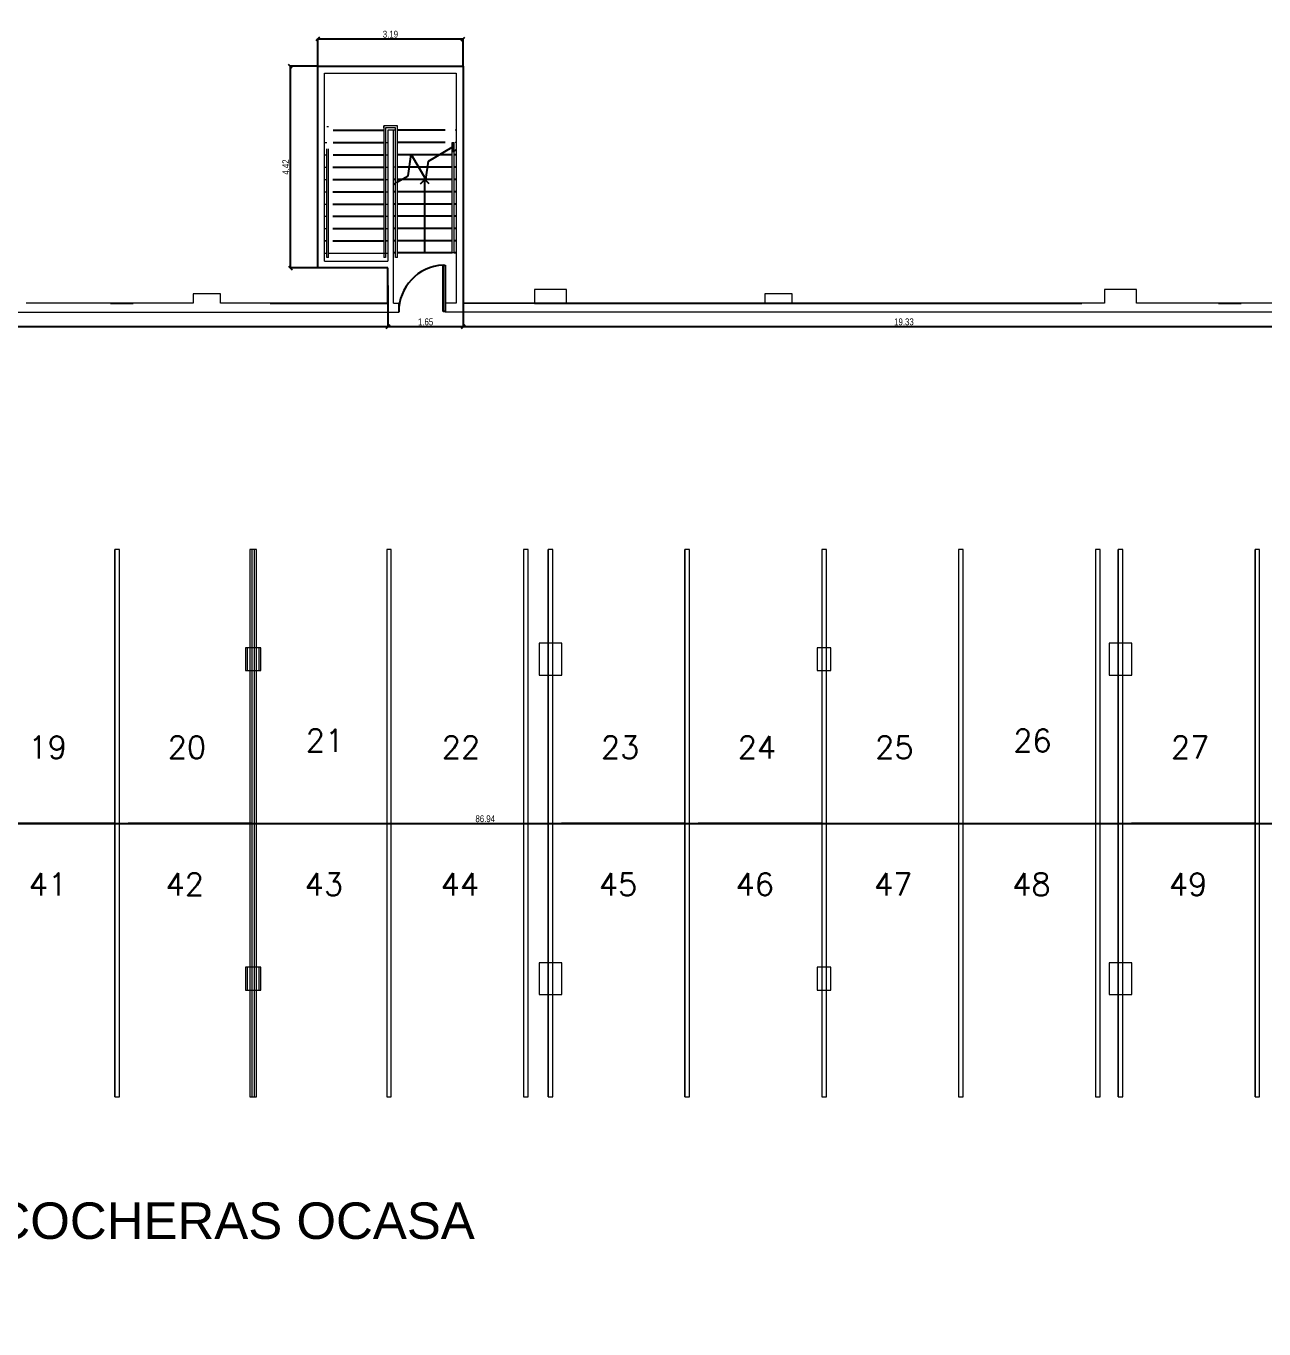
# Model space of a CAD drawing. Header units: millimetres. Extents: x 40 to 151, y 57 to 134.
# Drawn here: x 89.97 to 117.11, y 105.74 to 134.3 of the extents above; entities that cross this region are included whole.
import ezdxf

# ---------------------------------------------------------------- set-up
doc = ezdxf.new("R2010")
doc.units = ezdxf.units.MM
for name, pattern in [('ACAD_ISO10W100', [18.5, 12, -3, 0.5, -3]), ('Hidden', [7.14375, 4.7625, -2.38125]), ('Overhead', [3.96875, 2.38125, -1.5875])]:
    doc.linetypes.add(name, pattern=pattern)
for name, color, linetype, lineweight in [('A-----TEP', 7, 'Continuous', 9), ('A-FLORHRM', 7, 'Continuous', 9), ('A-FLOROTM', 7, 'Continuous', 9), ('A-FLORSTM', 7, 'Continuous', 9), ('A-SECTMBM', 7, 'Overhead', 9), ('A-WALL', 7, 'Continuous', 9), ('DIMENSION', 1, 'Continuous', 25)]:
    doc.layers.add(name, color=color, linetype=linetype, lineweight=lineweight)
for name, color, linetype in [('estructura', 7, 'Continuous'), ('Lineas Carpintería', 7, 'Continuous'), ('Lineas Escaleras', 7, 'Continuous'), ('Lineas Muros mampostería', 7, 'Continuous'), ('Lineas Proyecciones', 7, 'Hidden'), ('Sectores', 3, 'Continuous')]:
    doc.layers.add(name, color=color, linetype=linetype)
doc.styles.add('ARIALNARROW', font='ARIALN.TTF')
doc.styles.add('MtXpl_Arial_Unicode_', font='ARIALUNI.ttf')
doc.styles.get("Standard").update_dxf_attribs({"font": 'txt.shx'})
doc.dimstyles.new('C', dxfattribs={"dimscale": 1.5, "dimtxt": 0.15, "dimasz": 0.08, "dimexe": 0.01, "dimexo": 0, "dimgap": 0.025, "dimtad": 1, "dimzin": 0, "dimdsep": 46, "dimtxsty": 'ARIALNARROW', "dimblk": 'OBLIQUE', "dimcen": 0, "dimclrd": 256, "dimclre": 256, "dimclrt": 256, "dimadec": 0, "dimazin": 0, "dimtfac": 1.666667, "dimtofl": 0, "dimtmove": 0, "dimatfit": 0, "dimldrblk": 'OBLIQUE', "dimfxl": 0.1, "dimtolj": 1, "dimtzin": 0, "dimarcsym": 0})

# ---------------------------------------------------------------- blocks, each defined once
blk = doc.blocks.new('_Oblique')
at = {"layer": 'estructura', "color": 0, "lineweight": -2}
blk.add_line((-0.5, -0.5), (0.5, 0.5), dxfattribs=at)
blk = doc.blocks.new('*D73')
at = {"layer": 'Defpoints', "color": 0}
for p in [(143.506885, 116.819065), (143.506885, 116.819065), (56.567697, 113.065162)]:
    blk.add_point(p, dxfattribs=at)
at = {"layer": 'DIMENSION', "lineweight": -2}
for p, q in [((56.567697, 113.065162), (56.567697, 116.829065)), ((56.567697, 116.819065), (143.506885, 116.819065)), ((143.506885, 116.819065), (143.506885, 116.829065))]:
    blk.add_line(p, q, dxfattribs=at)
at = {"layer": 'DIMENSION', "lineweight": -2, "xscale": 0.08, "yscale": 0.08, "zscale": 0.08, "rotation": 180}
blk.add_blockref('_Oblique', (56.567697, 116.819065), dxfattribs=at)
at = {"layer": 'DIMENSION', "lineweight": -2, "xscale": 0.08, "yscale": 0.08, "zscale": 0.08}
blk.add_blockref('_Oblique', (143.506885, 116.819065), dxfattribs=at)
at = {"layer": 'DIMENSION', "insert": (100.037291, 116.920641), "char_height": 0.15, "attachment_point": 5, "style": 'ARIALNARROW'}
blk.add_mtext('\\A1;86.94', dxfattribs=at)
blk = doc.blocks.new('*D79')
at = {"layer": 'Defpoints', "color": 0}
for p in [(99.552829, 134.01709), (96.36283, 133.41709), (99.552829, 133.41709)]:
    blk.add_point(p, dxfattribs=at)
at = {"layer": 'DIMENSION', "lineweight": -2}
for p, q in [((96.36283, 133.41709), (96.36283, 134.02709)), ((96.36283, 134.01709), (99.552829, 134.01709)), ((99.552829, 133.41709), (99.552829, 134.02709))]:
    blk.add_line(p, q, dxfattribs=at)
at = {"layer": 'DIMENSION', "lineweight": -2, "xscale": 0.08, "yscale": 0.08, "zscale": 0.08, "rotation": 180}
blk.add_blockref('_Oblique', (96.36283, 134.01709), dxfattribs=at)
at = {"layer": 'DIMENSION', "lineweight": -2, "xscale": 0.08, "yscale": 0.08, "zscale": 0.08}
blk.add_blockref('_Oblique', (99.552829, 134.01709), dxfattribs=at)
at = {"layer": 'DIMENSION', "insert": (97.957829, 134.118666), "char_height": 0.15, "attachment_point": 5, "style": 'ARIALNARROW'}
blk.add_mtext('\\A1;3.19', dxfattribs=at)
blk = doc.blocks.new('*D80')
at = {"layer": 'Defpoints', "color": 0}
for p in [(96.36283, 133.41709), (95.76283, 128.99709), (96.36283, 128.99709)]:
    blk.add_point(p, dxfattribs=at)
at = {"layer": 'DIMENSION', "lineweight": -2}
for p, q in [((96.36283, 133.41709), (95.75283, 133.41709)), ((95.76283, 133.41709), (95.76283, 128.99709)), ((96.36283, 128.99709), (95.75283, 128.99709))]:
    blk.add_line(p, q, dxfattribs=at)
at = {"layer": 'DIMENSION', "lineweight": -2, "xscale": 0.08, "yscale": 0.08, "zscale": 0.08}
for p, rotation in [((95.76283, 133.41709), 90), ((95.76283, 128.99709), 270)]:
    blk.add_blockref('_Oblique', p, dxfattribs=dict(at, rotation=rotation))
at = {"layer": 'DIMENSION', "insert": (95.66253, 131.20709), "char_height": 0.15, "attachment_point": 5, "rotation": 90, "style": 'ARIALNARROW'}
blk.add_mtext('\\A1;4.42', dxfattribs=at)
blk = doc.blocks.new('*D82')
at = {"layer": 'Defpoints', "color": 0}
for p in [(76.567792, 128.759701), (97.902829, 128.611126), (97.902829, 127.711126)]:
    blk.add_point(p, dxfattribs=at)
at = {"layer": 'DIMENSION', "lineweight": -2}
for p, q in [((76.567792, 128.759701), (76.567792, 127.701126)), ((97.902829, 128.611126), (97.902829, 127.701126)), ((76.567792, 127.711126), (97.902829, 127.711126))]:
    blk.add_line(p, q, dxfattribs=at)
at = {"layer": 'DIMENSION', "lineweight": -2, "xscale": 0.08, "yscale": 0.08, "zscale": 0.08, "rotation": 180}
blk.add_blockref('_Oblique', (76.567792, 127.711126), dxfattribs=at)
at = {"layer": 'DIMENSION', "lineweight": -2, "xscale": 0.08, "yscale": 0.08, "zscale": 0.08}
blk.add_blockref('_Oblique', (97.902829, 127.711126), dxfattribs=at)
at = {"layer": 'DIMENSION', "insert": (87.23531, 127.812703), "char_height": 0.15, "attachment_point": 5, "style": 'ARIALNARROW'}
blk.add_mtext('\\A1;21.34', dxfattribs=at)
blk = doc.blocks.new('*D83')
at = {"layer": 'Defpoints', "color": 0}
for p in [(97.902829, 128.611126), (99.556723, 128.656946), (99.556723, 127.711126)]:
    blk.add_point(p, dxfattribs=at)
at = {"layer": 'DIMENSION', "lineweight": -2}
for p, q in [((97.902829, 128.611126), (97.902829, 127.701126)), ((99.556723, 128.656946), (99.556723, 127.701126)), ((97.902829, 127.711126), (99.556723, 127.711126))]:
    blk.add_line(p, q, dxfattribs=at)
at = {"layer": 'DIMENSION', "lineweight": -2, "xscale": 0.08, "yscale": 0.08, "zscale": 0.08, "rotation": 180}
blk.add_blockref('_Oblique', (97.902829, 127.711126), dxfattribs=at)
at = {"layer": 'DIMENSION', "lineweight": -2, "xscale": 0.08, "yscale": 0.08, "zscale": 0.08}
blk.add_blockref('_Oblique', (99.556723, 127.711126), dxfattribs=at)
at = {"layer": 'DIMENSION', "insert": (98.729776, 127.812703), "char_height": 0.15, "attachment_point": 5, "style": 'ARIALNARROW'}
blk.add_mtext('\\A1;1.65', dxfattribs=at)
blk = doc.blocks.new('*D84')
at = {"layer": 'Defpoints', "color": 0}
for p in [(118.885961, 129.089814), (99.552829, 128.611126), (118.885961, 127.711126)]:
    blk.add_point(p, dxfattribs=at)
at = {"layer": 'DIMENSION', "lineweight": -2}
for p, q in [((118.885961, 129.089814), (118.885961, 127.701126)), ((99.552829, 128.611126), (99.552829, 127.701126)), ((99.552829, 127.711126), (118.885961, 127.711126))]:
    blk.add_line(p, q, dxfattribs=at)
at = {"layer": 'DIMENSION', "lineweight": -2, "xscale": 0.08, "yscale": 0.08, "zscale": 0.08, "rotation": 180}
blk.add_blockref('_Oblique', (99.552829, 127.711126), dxfattribs=at)
at = {"layer": 'DIMENSION', "lineweight": -2, "xscale": 0.08, "yscale": 0.08, "zscale": 0.08}
blk.add_blockref('_Oblique', (118.885961, 127.711126), dxfattribs=at)
at = {"layer": 'DIMENSION', "insert": (109.219395, 127.812703), "char_height": 0.15, "attachment_point": 5, "style": 'ARIALNARROW'}
blk.add_mtext('\\A1;19.33', dxfattribs=at)

msp = doc.modelspace()

# ---------------------------------------------------------------- linework, layer by layer
at = {"color": 252, "linetype": 'ACAD_ISO10W100'}
for p, q in [((96.36283, 128.99709), (96.36283, 133.41709)), ((96.36283, 133.41709), (99.552829, 133.41709)), ((99.552829, 133.41709), (99.552829, 128.23333)), ((97.902829, 128.99709), (96.36283, 128.99709)), ((97.902829, 128.225162), (97.902829, 128.99709)), ((76.817792, 128.225162), (97.902829, 128.225162)), ((99.552829, 128.23333), (101.117792, 128.225162)), ((101.117792, 128.225162), (118.869052, 128.225162))]:
    msp.add_line(p, q, dxfattribs=at)
at = {"linetype": 'ACAD_ISO10W100'}
msp.add_lwpolyline([(76.817792, 128.225162), (97.902829, 128.225162), (97.902829, 128.99709), (96.36283, 128.99709), (96.36283, 133.41709), (99.552829, 133.41709), (99.552829, 128.23333), (101.117792, 128.225162), (118.869052, 128.225162), (118.867792, 128.64895), (118.867792, 134.297957), (124.008173, 134.297957), (124.008173, 133.297957), (131.423559, 133.297957), (131.423559, 131.597957), (125.603559, 131.597957), (125.603559, 128.225162), (143.706885, 128.225162), (143.706885, 120.516251), (149.142794, 120.516251), (149.142794, 56.995026), (46.612789, 56.995026)], dxfattribs=at)
at = {"layer": 'A-FLORHRM', "color": 252, "linetype": 'Overhead'}
for p, q in [((96.56283, 132.09709), (96.60283, 132.09709)), ((96.56283, 129.22709), (96.56283, 132.09709)), ((96.57283, 132.09709), (96.59283, 132.09709)), ((96.57283, 132.09709), (96.59283, 132.09709)), ((96.60283, 129.22709), (96.60283, 132.09709)), ((97.812829, 132.06709), (97.812829, 132.10709)), ((97.812829, 132.07709), (97.812829, 132.09709)), ((97.812829, 132.07709), (97.812829, 132.09709)), ((99.312829, 131.74709), (99.352829, 131.74709)), ((99.312829, 131.535262), (99.312829, 131.74709)), ((99.322829, 131.74709), (99.342829, 131.74709)), ((99.322829, 131.541131), (99.322829, 131.74709)), ((99.322829, 131.74709), (99.342829, 131.74709)), ((99.322829, 131.541131), (99.322829, 131.74709)), ((99.342829, 131.552871), (99.342829, 131.74709)), ((99.342829, 131.552871), (99.342829, 131.74709)), ((99.352829, 131.558741), (99.352829, 131.74709)), ((96.60283, 129.22709), (96.56283, 129.22709))]:
    msp.add_line(p, q, dxfattribs=at)
at = {"layer": 'A-FLORHRM', "color": 252}
for p, q in [((97.812829, 132.10709), (97.812829, 131.92709)), ((98.112829, 132.10709), (97.812829, 132.10709)), ((97.852829, 132.06709), (97.852829, 131.92709)), ((98.072829, 132.06709), (97.852829, 132.06709)), ((98.072829, 132.01709), (98.072829, 132.06709)), ((98.072829, 130.857303), (98.072829, 132.01709)), ((98.072829, 131.92709), (98.072829, 131.97709)), ((98.112829, 132.01709), (98.112829, 132.10709)), ((98.112829, 131.92709), (98.112829, 132.01709)), ((98.112829, 130.880782), (98.112829, 132.01709)), ((97.812829, 131.92709), (97.812829, 129.22709)), ((97.852829, 131.92709), (97.852829, 129.22709)), ((98.072829, 130.767303), (98.072829, 131.92709)), ((98.112829, 130.790782), (98.112829, 131.92709)), ((99.352829, 131.558741), (99.312829, 131.535262)), ((99.312829, 129.323503), (99.312829, 131.535262)), ((99.352829, 129.323503), (99.352829, 131.558741)), ((98.112829, 130.880782), (98.072829, 130.857303)), ((98.072829, 129.22709), (98.072829, 130.857303)), ((98.112829, 129.22709), (98.112829, 130.880782)), ((97.852829, 129.22709), (97.812829, 129.22709)), ((98.112829, 129.22709), (98.072829, 129.22709)), ((99.352829, 129.323503), (99.312829, 129.323503))]:
    msp.add_line(p, q, dxfattribs=at)
at = {"layer": 'A-FLOROTM', "color": 252}
for p, q in [((96.56283, 129.58709), (96.51283, 129.58709)), ((97.902829, 129.58709), (97.852829, 129.58709))]:
    msp.add_line(p, q, dxfattribs=at)
at = {"layer": 'A-FLORSTM', "color": 252}
for p, q in [((98.072829, 132.01709), (98.022829, 132.01709)), ((99.402829, 132.01709), (99.377829, 132.01709)), ((96.51283, 131.74709), (96.56283, 131.74709)), ((97.852829, 131.74709), (97.902829, 131.74709)), ((99.402829, 131.74709), (99.377829, 131.74709)), ((96.51283, 131.47709), (96.56283, 131.47709)), ((97.852829, 131.47709), (97.902829, 131.47709)), ((98.415256, 131.47709), (98.412464, 131.47709)), ((96.51283, 131.20709), (96.56283, 131.20709)), ((97.852829, 131.20709), (97.902829, 131.20709)), ((98.072829, 131.20709), (98.022829, 131.20709)), ((96.51283, 130.93709), (96.56283, 130.93709)), ((97.852829, 130.93709), (97.902829, 130.93709)), ((98.072829, 130.93709), (98.022829, 130.93709)), ((98.735016, 130.93709), (98.732224, 130.93709)), ((96.51283, 130.66709), (96.56283, 130.66709)), ((97.852829, 130.66709), (97.902829, 130.66709)), ((96.51283, 130.39709), (96.56283, 130.39709)), ((97.852829, 130.39709), (97.902829, 130.39709)), ((96.51283, 130.12709), (96.56283, 130.12709)), ((97.852829, 130.12709), (97.902829, 130.12709)), ((96.51283, 129.85709), (96.56283, 129.85709)), ((97.852829, 129.85709), (97.902829, 129.85709)), ((96.51283, 129.58709), (96.56283, 129.58709)), ((97.852829, 129.58709), (97.902829, 129.58709)), ((96.51283, 129.31709), (96.56283, 129.31709)), ((96.69783, 129.31709), (97.812829, 129.31709)), ((97.852829, 129.31709), (97.902829, 129.31709))]:
    msp.add_line(p, q, dxfattribs=at)
at = {"layer": 'A-SECTMBM', "color": 252}
for p, q in [((98.019652, 132.01709), (97.899652, 132.01709)), ((98.735016, 130.93709), (98.732224, 130.93709)), ((96.601476, 129.31709), (97.899652, 129.31709))]:
    msp.add_line(p, q, dxfattribs=at)
at = {"layer": 'A-WALL', "color": 252, "lineweight": 18}
for p, q in [((97.902829, 132.01709), (97.902829, 129.14709)), ((98.022829, 132.01709), (97.902829, 132.01709)), ((98.022829, 128.225162), (98.022829, 132.01709)), ((96.36283, 130.96209), (96.36283, 131.04709)), ((96.36283, 129.303503), (96.36283, 129.14709)), ((96.51283, 129.14709), (96.51283, 129.303503)), ((97.902829, 128.99709), (97.902829, 128.225162)), ((98.022829, 128.225162), (98.141082, 128.225162)), ((98.141082, 128.025162), (98.141082, 128.225162)), ((119.725738, 128.025162), (99.162307, 128.025162)), ((92.017792, 122.825162), (91.917792, 122.825162)), ((91.917792, 122.825162), (91.917792, 110.825162)), ((91.917792, 110.825162), (91.917792, 122.825162)), ((92.017792, 122.825162), (91.917792, 122.825162)), ((91.917792, 122.825162), (91.917792, 110.825162)), ((92.017792, 110.825162), (92.017792, 122.825162)), ((92.017792, 110.825162), (92.017792, 122.825162)), ((92.017792, 110.825162), (92.017792, 122.825162)), ((92.017792, 110.825162), (92.017792, 122.825162)), ((94.976362, 122.825162), (94.876362, 122.825162)), ((94.876362, 122.825162), (94.876362, 110.825162)), ((95.017792, 122.825162), (94.917792, 122.825162)), ((94.917792, 122.825162), (94.917792, 110.825162)), ((95.017792, 122.825162), (94.917792, 122.825162)), ((94.917792, 122.825162), (94.917792, 110.825162)), ((94.976362, 110.825162), (94.976362, 122.825162)), ((94.976362, 110.825162), (94.976362, 122.825162)), ((95.017792, 110.825162), (95.017792, 122.825162)), ((95.017792, 110.825162), (95.017792, 122.825162)), ((95.017792, 110.825162), (95.017792, 122.825162)), ((97.976362, 122.825162), (97.876362, 122.825162)), ((97.876362, 122.825162), (97.876362, 110.825162)), ((97.976362, 110.825162), (97.976362, 122.825162)), ((97.976362, 110.825162), (97.976362, 122.825162)), ((100.976362, 122.825162), (100.876362, 122.825162)), ((100.876362, 122.825162), (100.876362, 110.825162)), ((100.976362, 110.825162), (100.976362, 122.825162)), ((100.976362, 110.825162), (100.976362, 122.825162)), ((101.417792, 110.825162), (101.417792, 122.825162)), ((101.517792, 122.825162), (101.417792, 122.825162)), ((101.417792, 122.825162), (101.417792, 110.825162)), ((101.517792, 110.825162), (101.517792, 122.825162)), ((101.517792, 110.825162), (101.517792, 122.825162)), ((104.517792, 122.825162), (104.417792, 122.825162)), ((104.417792, 122.825162), (104.417792, 110.825162)), ((104.417792, 110.825162), (104.417792, 122.825162)), ((104.517792, 122.825162), (104.417792, 122.825162)), ((104.417792, 122.825162), (104.417792, 110.825162)), ((104.517792, 110.825162), (104.517792, 122.825162)), ((104.517792, 110.825162), (104.517792, 122.825162)), ((104.517792, 110.825162), (104.517792, 122.825162)), ((104.517792, 110.825162), (104.517792, 122.825162)), ((107.517792, 122.825162), (107.417792, 122.825162)), ((107.417792, 122.825162), (107.417792, 110.825162)), ((107.517792, 122.825162), (107.417792, 122.825162)), ((107.417792, 122.825162), (107.417792, 110.825162)), ((107.519008, 122.825162), (107.419008, 122.825162)), ((107.419008, 122.825162), (107.419008, 110.825162)), ((107.517792, 110.825162), (107.517792, 122.825162)), ((107.517792, 110.825162), (107.517792, 122.825162)), ((107.517792, 110.825162), (107.517792, 122.825162)), ((107.519008, 110.825162), (107.519008, 122.825162)), ((107.519008, 110.825162), (107.519008, 122.825162)), ((110.519008, 122.825162), (110.419008, 122.825162)), ((110.419008, 122.825162), (110.419008, 110.825162)), ((110.519008, 110.825162), (110.519008, 122.825162)), ((110.519008, 110.825162), (110.519008, 122.825162)), ((113.519008, 122.825162), (113.419008, 122.825162)), ((113.419008, 122.825162), (113.419008, 110.825162)), ((113.519008, 110.825162), (113.519008, 122.825162)), ((113.519008, 110.825162), (113.519008, 122.825162)), ((113.917797, 110.825162), (113.917797, 122.825162)), ((114.017797, 122.825162), (113.917797, 122.825162)), ((113.917797, 122.825162), (113.917797, 110.825162)), ((114.017797, 110.825162), (114.017797, 122.825162)), ((114.017797, 110.825162), (114.017797, 122.825162)), ((117.017797, 122.825162), (116.917797, 122.825162)), ((116.917797, 122.825162), (116.917797, 110.825162)), ((116.917797, 110.825162), (116.917797, 122.825162)), ((117.017797, 122.825162), (116.917797, 122.825162)), ((116.917797, 122.825162), (116.917797, 110.825162)), ((117.017797, 110.825162), (117.017797, 122.825162)), ((117.017797, 110.825162), (117.017797, 122.825162)), ((117.017797, 110.825162), (117.017797, 122.825162)), ((117.017797, 110.825162), (117.017797, 122.825162)), ((95.07988, 120.66916), (94.77988, 120.66916)), ((94.77988, 120.66916), (94.77988, 120.16916)), ((95.117792, 120.66916), (94.817792, 120.66916)), ((94.817792, 120.66916), (94.817792, 120.16916)), ((95.07988, 120.16916), (95.07988, 120.66916)), ((95.07988, 120.16916), (95.07988, 120.66916)), ((95.117792, 120.16916), (95.117792, 120.66916)), ((95.117792, 120.16916), (95.117792, 120.66916)), ((101.717792, 120.76916), (101.217792, 120.76916)), ((101.217792, 120.76916), (101.217792, 120.06916)), ((101.717792, 120.76916), (101.217792, 120.76916)), ((101.217792, 120.76916), (101.217792, 120.06916)), ((101.717792, 120.06916), (101.717792, 120.76916)), ((101.717792, 120.06916), (101.717792, 120.76916)), ((107.617792, 120.66916), (107.317792, 120.66916)), ((107.317792, 120.66916), (107.317792, 120.16916)), ((107.617792, 120.66916), (107.317792, 120.66916)), ((107.317792, 120.66916), (107.317792, 120.16916)), ((107.617792, 120.16916), (107.617792, 120.66916)), ((107.617792, 120.16916), (107.617792, 120.66916)), ((107.617792, 120.16916), (107.617792, 120.66916)), ((107.617792, 120.16916), (107.617792, 120.66916)), ((114.217797, 120.76916), (113.717797, 120.76916)), ((113.717797, 120.76916), (113.717797, 120.06916)), ((114.217797, 120.76916), (113.717797, 120.76916)), ((113.717797, 120.76916), (113.717797, 120.06916)), ((114.217797, 120.06916), (114.217797, 120.76916)), ((114.217797, 120.06916), (114.217797, 120.76916)), ((94.77988, 120.16916), (95.07988, 120.16916)), ((94.77988, 120.16916), (95.07988, 120.16916)), ((94.817792, 120.16916), (95.117792, 120.16916)), ((94.817792, 120.16916), (95.117792, 120.16916)), ((101.217792, 120.06916), (101.717792, 120.06916)), ((101.217792, 120.06916), (101.717792, 120.06916)), ((107.317792, 120.16916), (107.617792, 120.16916)), ((107.317792, 120.16916), (107.617792, 120.16916)), ((107.317792, 120.16916), (107.617792, 120.16916)), ((107.317792, 120.16916), (107.617792, 120.16916)), ((113.717797, 120.06916), (114.217797, 120.06916)), ((113.717797, 120.06916), (114.217797, 120.06916)), ((89.209977, 116.834408), (91.917792, 116.834408)), ((92.209977, 116.834408), (94.917792, 116.834408)), ((94.876362, 116.825162), (100.976362, 116.825162)), ((101.709977, 116.834408), (104.417792, 116.834408)), ((104.709977, 116.834408), (107.417792, 116.834408)), ((107.419008, 116.825162), (113.519008, 116.825162)), ((114.209982, 116.834408), (116.917797, 116.834408)), ((101.717792, 113.765162), (101.217792, 113.765162)), ((101.217792, 113.765162), (101.217792, 113.065162)), ((101.717792, 113.765162), (101.217792, 113.765162)), ((101.217792, 113.765162), (101.217792, 113.065162)), ((101.717792, 113.065162), (101.717792, 113.765162)), ((101.717792, 113.065162), (101.717792, 113.765162)), ((114.217797, 113.765162), (113.717797, 113.765162)), ((113.717797, 113.765162), (113.717797, 113.065162)), ((114.217797, 113.765162), (113.717797, 113.765162)), ((113.717797, 113.765162), (113.717797, 113.065162)), ((114.217797, 113.065162), (114.217797, 113.765162)), ((114.217797, 113.065162), (114.217797, 113.765162)), ((95.07988, 113.665162), (94.77988, 113.665162)), ((94.77988, 113.665162), (94.77988, 113.165162)), ((95.117792, 113.665162), (94.817792, 113.665162)), ((94.817792, 113.665162), (94.817792, 113.165162)), ((95.07988, 113.165162), (95.07988, 113.665162)), ((95.07988, 113.165162), (95.07988, 113.665162)), ((95.117792, 113.165162), (95.117792, 113.665162)), ((95.117792, 113.165162), (95.117792, 113.665162)), ((107.617792, 113.665162), (107.317792, 113.665162)), ((107.317792, 113.665162), (107.317792, 113.165162)), ((107.617792, 113.665162), (107.317792, 113.665162)), ((107.317792, 113.665162), (107.317792, 113.165162)), ((107.617792, 113.165162), (107.617792, 113.665162)), ((107.617792, 113.165162), (107.617792, 113.665162)), ((107.617792, 113.165162), (107.617792, 113.665162)), ((107.617792, 113.165162), (107.617792, 113.665162)), ((94.77988, 113.165162), (95.07988, 113.165162)), ((94.77988, 113.165162), (95.07988, 113.165162)), ((94.817792, 113.165162), (95.117792, 113.165162)), ((94.817792, 113.165162), (95.117792, 113.165162)), ((107.317792, 113.165162), (107.617792, 113.165162)), ((107.317792, 113.165162), (107.617792, 113.165162)), ((107.317792, 113.165162), (107.617792, 113.165162)), ((107.317792, 113.165162), (107.617792, 113.165162)), ((101.217792, 113.065162), (101.717792, 113.065162)), ((101.217792, 113.065162), (101.717792, 113.065162)), ((113.717797, 113.065162), (114.217797, 113.065162)), ((113.717797, 113.065162), (114.217797, 113.065162)), ((91.917792, 110.825162), (92.017792, 110.825162)), ((91.917792, 110.825162), (92.017792, 110.825162)), ((94.876362, 110.825162), (94.976362, 110.825162)), ((94.917792, 110.825162), (95.017792, 110.825162)), ((94.917792, 110.825162), (95.017792, 110.825162)), ((97.876362, 110.825162), (97.976362, 110.825162)), ((100.876362, 110.825162), (100.976362, 110.825162)), ((101.417792, 110.825162), (101.517792, 110.825162)), ((104.417792, 110.825162), (104.517792, 110.825162)), ((104.417792, 110.825162), (104.517792, 110.825162)), ((107.417792, 110.825162), (107.517792, 110.825162)), ((107.417792, 110.825162), (107.517792, 110.825162)), ((107.419008, 110.825162), (107.519008, 110.825162)), ((110.419008, 110.825162), (110.519008, 110.825162)), ((113.419008, 110.825162), (113.519008, 110.825162)), ((113.917797, 110.825162), (114.017797, 110.825162)), ((116.917797, 110.825162), (117.017797, 110.825162)), ((116.917797, 110.825162), (117.017797, 110.825162))]:
    msp.add_line(p, q, dxfattribs=at)
at = {"layer": 'Lineas Carpintería', "color": 252}
for p, q in [((99.112307, 128.03709), (99.112307, 129.05709)), ((99.112307, 129.05709), (99.162307, 129.05709)), ((99.162307, 129.05709), (99.162307, 128.03709)), ((99.162307, 128.03709), (99.112307, 128.03709))]:
    msp.add_line(p, q, dxfattribs=at)
msp.add_arc((99.161334, 128.039146), 1.019124, 92.757432, 180.786189, dxfattribs=at)
at = {"layer": 'Lineas Escaleras', "color": 252}
for p, q in [((98.345854, 131.017563), (98.413017, 131.480904)), ((98.413017, 131.480904), (98.734463, 130.933275)), ((98.792792, 131.335668), (99.312829, 131.640918)), ((99.312829, 131.47709), (99.033724, 131.47709)), ((99.352829, 131.558741), (99.402829, 131.58809)), ((99.402829, 131.47709), (99.352829, 131.47709)), ((98.57374, 131.20709), (98.373327, 131.20709)), ((98.734463, 130.933275), (98.792792, 131.335668)), ((99.312829, 131.20709), (98.774154, 131.20709)), ((99.402829, 131.20709), (99.352829, 131.20709)), ((98.019652, 130.82609), (98.072829, 130.857303)), ((98.112829, 130.880782), (98.345854, 131.017563)), ((98.732224, 130.93709), (98.113757, 130.93709)), ((98.617369, 130.84163), (98.712829, 130.93709)), ((98.808288, 130.84163), (98.712829, 130.93709)), ((98.712829, 129.323503), (98.712829, 130.93709)), ((99.312829, 130.93709), (98.735016, 130.93709)), ((99.402829, 130.93709), (99.352829, 130.93709)), ((98.072829, 130.66709), (98.022829, 130.66709)), ((99.312829, 130.66709), (98.112829, 130.66709)), ((99.402829, 130.66709), (99.352829, 130.66709)), ((98.072829, 130.39709), (98.022829, 130.39709)), ((99.312829, 130.39709), (98.112829, 130.39709)), ((99.402829, 130.39709), (99.352829, 130.39709)), ((98.072829, 130.12709), (98.022829, 130.12709)), ((99.312829, 130.12709), (98.112829, 130.12709)), ((99.402829, 130.12709), (99.352829, 130.12709)), ((98.072829, 129.85709), (98.022829, 129.85709)), ((99.312829, 129.85709), (98.112829, 129.85709)), ((99.402829, 129.85709), (99.352829, 129.85709)), ((98.072829, 129.58709), (98.022829, 129.58709)), ((99.312829, 129.58709), (98.112829, 129.58709)), ((99.402829, 129.58709), (99.352829, 129.58709)), ((98.072829, 129.323503), (98.022829, 129.323503)), ((99.312829, 129.323503), (98.112829, 129.323503)), ((99.402829, 129.323503), (99.352829, 129.323503))]:
    msp.add_line(p, q, dxfattribs=at)
at = {"layer": 'Lineas Muros mampostería', "color": 252, "lineweight": 18}
for p, q in [((99.552829, 133.41709), (96.36283, 133.41709)), ((96.36283, 133.41709), (96.36283, 133.26709)), ((99.552829, 128.225162), (99.552829, 133.41709)), ((96.36283, 133.26709), (96.36283, 128.99709)), ((96.51283, 133.26709), (99.402829, 133.26709)), ((96.51283, 129.14709), (96.51283, 133.26709)), ((99.402829, 133.26709), (99.402829, 128.225162)), ((96.51283, 129.14709), (97.902829, 129.14709)), ((96.36283, 128.99709), (97.902829, 128.99709)), ((93.62988, 128.425162), (93.62988, 128.225162)), ((94.22988, 128.425162), (93.62988, 128.425162)), ((94.22988, 128.225162), (94.22988, 128.425162)), ((101.117792, 128.525162), (101.117792, 128.225162)), ((101.817792, 128.525162), (101.117792, 128.525162)), ((101.817792, 128.225162), (101.817792, 128.525162)), ((106.767792, 128.425162), (106.167792, 128.425162)), ((106.167792, 128.425162), (106.167792, 128.225162)), ((106.767792, 128.225162), (106.767792, 128.425162)), ((113.617797, 128.525162), (113.617797, 128.225162)), ((114.317797, 128.525162), (113.617797, 128.525162)), ((114.317797, 128.225162), (114.317797, 128.525162)), ((76.367792, 128.025162), (98.141082, 128.025162)), ((93.62988, 128.225162), (89.967792, 128.225162)), ((97.902829, 128.225162), (94.22988, 128.225162)), ((99.402829, 128.225162), (99.162307, 128.225162)), ((99.162307, 128.025162), (99.162307, 128.225162)), ((101.117792, 128.225162), (99.552829, 128.225162)), ((106.167792, 128.225162), (101.817792, 128.225162)), ((113.617797, 128.225162), (106.767792, 128.225162)), ((118.767797, 128.225162), (114.317797, 128.225162))]:
    msp.add_line(p, q, dxfattribs=at)
at = {"layer": 'Lineas Proyecciones', "color": 252, "linetype": 'Hidden', "ltscale": 50}
for p, q in [((96.702596, 132.01709), (97.817594, 132.01709)), ((99.157829, 132.01709), (98.102829, 132.01709)), ((96.702596, 131.74709), (97.817594, 131.74709)), ((99.157829, 131.74709), (98.102829, 131.74709)), ((96.702596, 131.47709), (97.817594, 131.47709)), ((99.033724, 131.47709), (98.112829, 131.47709)), ((99.033724, 131.47709), (98.415256, 131.47709)), ((96.69783, 131.20709), (97.812829, 131.20709)), ((98.468327, 131.20709), (98.102829, 131.20709)), ((98.468327, 131.20709), (98.112829, 131.20709)), ((98.774154, 131.20709), (98.57374, 131.20709)), ((98.774154, 131.20709), (98.57374, 131.20709)), ((96.69783, 130.93709), (97.812829, 130.93709)), ((98.072829, 130.93709), (98.022829, 130.93709)), ((98.208757, 130.93709), (98.112829, 130.93709)), ((96.69783, 130.66709), (97.812829, 130.66709)), ((96.69783, 130.39709), (97.812829, 130.39709)), ((96.69783, 130.12709), (97.812829, 130.12709)), ((96.69783, 129.85709), (97.812829, 129.85709)), ((96.69783, 129.58709), (97.812829, 129.58709))]:
    msp.add_line(p, q, dxfattribs=at)

# ---------------------------------------------------------------- texts
at = {"layer": 'A-----TEP', "color": 252}
for s, p in [('21', (96.101423, 118.391051)), ('26', (111.616321, 118.389581)), ('19', (90.019611, 118.241573)), ('20', (93.074289, 118.241573)), ('22', (99.083454, 118.241573)), ('23', (102.574289, 118.241573)), ('24', (105.574289, 118.241573)), ('25', (108.587448, 118.241573)), ('27', (115.074294, 118.241573)), ('41', (90.027356, 115.238998)), ('42', (93.027356, 115.238998)), ('43', (96.077487, 115.238998)), ('44', (99.059518, 115.238998)), ('45', (102.527356, 115.238998)), ('46', (105.527356, 115.238998)), ('47', (108.563513, 115.238998)), ('48', (111.592385, 115.238998)), ('49', (115.027361, 115.238998))]:
    msp.add_text(s, height=0.491766, dxfattribs=at).set_placement(p)
at = {"layer": 'Sectores', "style": 'MtXpl_Arial_Unicode_'}
msp.add_text('COCHERAS OCASA', height=0.8, dxfattribs=at).set_placement((89.252758, 107.708907))

# ---------------------------------------------------------------- dimensions: what is measured, and where the dimension line sits
at = {"layer": 'DIMENSION'}
for base, p1, p2, picture, middle in [((99.552829, 134.01709), (96.36283, 133.41709), (99.552829, 133.41709), '*D79', (97.957829, 134.118666)), ((118.885961, 127.711126), (99.552829, 128.611126), (118.885961, 129.089814), '*D84', (109.219395, 127.812703)), ((97.902829, 127.711126), (76.567792, 128.759701), (97.902829, 128.611126), '*D82', (87.23531, 127.812703)), ((99.556723, 127.711126), (97.902829, 128.611126), (99.556723, 128.656946), '*D83', (98.729776, 127.812703)), ((143.506885, 116.819065), (56.567697, 113.065162), (143.506885, 116.819065), '*D73', (100.037291, 116.920641))]:
    dim = msp.add_linear_dim(base=base, p1=p1, p2=p2, dimstyle='C', override={"dimscale": 1, "dimlfac": 1, "dimtxsty": 'ARIALNARROW', "dimtolj": 1}, dxfattribs=at)
    dim.commit()
    dim.dimension.update_dxf_attribs({"geometry": picture, "text_midpoint": middle})
dim = msp.add_linear_dim(base=(95.76283, 128.99709), p1=(96.36283, 133.41709), p2=(96.36283, 128.99709), angle=90, dimstyle='C', override={"dimscale": 1, "dimlfac": 1, "dimtxsty": 'ARIALNARROW', "dimtolj": 1}, dxfattribs=at)
dim.commit()
dim.dimension.update_dxf_attribs({"geometry": '*D80', "text_midpoint": (95.66253, 131.20709)})

doc.saveas('drawing.dxf')
